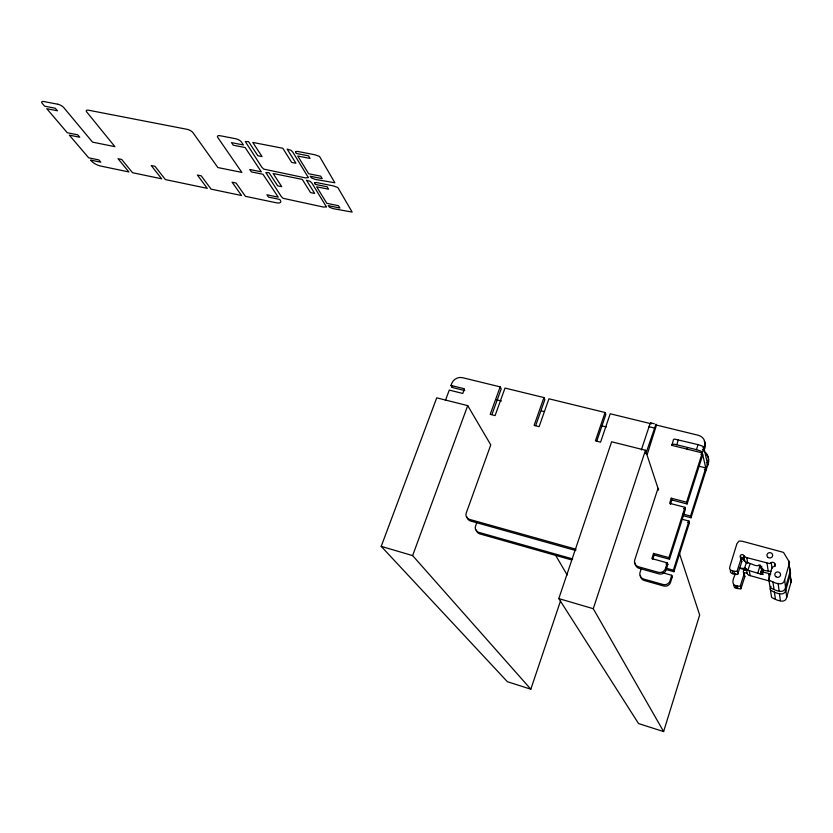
<?xml version="1.0" encoding="UTF-8"?>
<svg xmlns="http://www.w3.org/2000/svg" width="833" height="833" viewBox="0 0 833 833"><rect width="100%" height="100%" fill="white"/><g stroke="black" fill="none" stroke-linecap="round" stroke-linejoin="round"><path stroke-width="1.25" d="M733.758 585.099L734.467 587.619L740.443 589.014A1.604 1.52 3.9 0 0 740.943 588.754L744.806 576.634L744.213 573.718A2.364 2.228 2.7 0 0 743.879 572.927L743.713 572.677A5.446 5.133 2.9 0 1 743.546 572.427L743.494 572.333A1.833 1.728 2.7 0 1 745.629 569.907L745.254 568.012A3.54 0.864 17.1 0 0 744.65 568.064L746.483 562.056M730.458 570.043C729.083 573.822 734.591 574.489 737.247 574.437A1.656 1.562 2 0 0 737.767 574.166L741.766 561.681L741.131 558.579L737.101 571.136A1.666 1.572 1.6 0 1 736.591 571.407C733.758 571.521 728 570.595 729.875 566.596L736.924 543.637L739.09 541.044L742.38 541.263L782.958 552.237A3.342 3.113 4.4 0 1 783.759 552.82L789.361 562.077A3.353 3.124 5.5 0 1 789.486 563.025L784.655 579.872C783.093 587.203 773.711 582.559 769.328 580.216A2.541 2.384 5.9 0 1 768.849 579.414L771.889 567.7A2.405 2.249 5.1 0 1 772.68 567.106L773.17 566.909A11.443 10.694 3.6 0 0 773.555 566.763L773.68 566.711A2.499 2.343 4.6 0 0 774.711 563.483A2.499 2.343 4.6 0 0 771.223 562.608L770.046 563.327A2.27 2.124 4 0 1 769.275 563.504L745.743 557.35L743.692 555.444A1.885 1.77 1 0 0 741.162 554.809A1.885 1.77 1 0 0 740.391 557.162L741.089 560.359A5.592 5.248 1.5 0 0 741.255 560.619L741.432 560.88A2.416 2.28 1.2 0 1 741.776 561.681M770.931 586.297L770.233 588.639L771.493 596.845A2.447 2.312 8 0 0 771.962 597.625C776.169 599.895 785.207 604.414 786.706 597.334L791.35 581.08A3.228 3.02 7.4 0 0 791.225 580.164L790.704 579.05M768.682 578.456L770.004 587.005A2.499 2.353 6.8 0 0 770.483 587.796C774.784 590.118 784.009 594.7 785.55 587.484L790.298 570.886A3.301 3.082 6.3 0 0 790.173 569.959L789.268 566.346M770.233 588.639L770.39 589.587A2.489 2.343 7.1 0 0 770.869 590.368C775.148 592.68 784.322 597.251 785.852 590.066L790.569 573.552A3.28 3.061 6.6 0 0 790.444 572.625L789.923 571.511M761.883 568.793L760.342 573.958L763.143 574.52L761.456 573.281L761.175 571.917L762.768 572.011L763.455 569.71M762.559 573.947L762.82 573.083M747.014 562.816C749.815 562.171 756.853 567.835 759.217 564.889M757.832 572.979L760.248 564.961M770.931 571.24A2.228 2.093 4.8 0 1 770.41 571.334C767.151 571.188 757.489 569.647 761.695 566.201M761.185 572.021L762.226 568.575M761.341 572.958L762.726 568.356M735.758 573.437C731.947 580.372 730.853 586.713 739.819 586.172A1.614 1.531 3.5 0 0 740.318 585.901L744.213 573.718M750.023 564.087L747.805 570.188A2.634 2.228 7.5 0 1 746.576 569.126L746.378 568.741M740.62 557.09L743.223 557.787L743.619 559.776A3.613 0.906 17.1 0 1 742.911 559.36L743.661 556.913M658.601 490.137L645.492 450.268L611.62 441.761L558.818 598.583L638.557 723.575L663.62 731.572L699.668 614.993L679.457 553.529M662.36 572.667L671.762 575.301L669.992 580.893A5.56 5.321 -7.5 0 1 663.047 584.506L643.649 579.018A5.519 5.279 -11.3 0 1 640.025 572.448L641.462 568.023M666.421 569.626L673.918 571.719L673.376 570.199L688.953 521.062L681.467 519.074M682.623 515.533L691.015 517.751L690.536 516.064L705.79 467.927L698.356 466.053M671.762 575.301L672.304 576.8L670.544 582.382A5.539 5.3 -7.3 0 1 663.62 585.984L644.284 580.507A5.498 5.269 -11.1 0 1 640.431 575.405M673.918 571.719L689.432 522.728L688.953 521.062M691.015 517.751L708.414 462.784A9.08 8.361 -9.1 0 0 706.623 455.016M705.239 470.989L706.259 469.979L702.292 452.923L671.96 445.395L671.919 444.343L674.813 444.312L696.44 449.653L698.044 444.635L702.844 446.29L703.823 447.675L707.811 465.095L706.78 466.116M653.53 553.393L654.155 555.007L669.503 559.245L668.941 557.641L653.53 553.393L651.864 558.589L667.275 562.869L665.452 568.595A5.706 5.446 -9.1 0 1 658.32 572.313L638.422 566.732A5.664 5.404 -12.8 0 1 634.725 560.026L658.008 488.336M668.941 557.641L684.965 507.318L669.649 503.288L671.283 498.207L686.59 502.205L687.1 503.975L671.835 499.977L671.283 498.207M686.59 502.205L704.562 445.77A9.35 8.569 -10.1 0 0 698.262 435.274L656.498 425.069L655.967 424.164L645.825 453.673M667.275 562.869L667.847 564.451L666.025 570.168A5.685 5.425 -8.9 0 1 658.924 573.875L639.088 568.304A5.644 5.383 -12.6 0 1 635.142 563.098M669.503 559.245L685.476 509.078L684.965 507.318M687.1 503.975L702.74 454.839L700.834 454.37M687.464 447.894L687.163 449.508M652.801 559.214L654.155 555.007M670.409 504.423L671.835 499.977M671.96 445.395L673.46 439.543L674.459 439.064L698.044 444.635M676.75 444.77L678.364 439.782M647.21 454.454L656.498 425.069M641.348 449.903L649.802 424.434L650.583 422.945L651.177 423.539M663.62 731.572L593.263 608.704L645.492 450.268M575.999 549.228L469.416 519.355A5.383 4.998 -34.9 0 1 466.251 513.024L490.772 444.895L467.709 405.619L436.731 397.841L381.212 546.365L507.38 681.717L530.829 689.203L560.63 600.603M464.804 390.573L452.184 387.46L450.997 385.45L451.736 383.461A8.674 7.736 -30.3 0 1 462.523 377.682L500.164 386.876L490.21 414.355L495.083 415.584L505.017 388.063L543.939 397.57L534.12 425.413L539.097 426.673L548.916 398.788L605.07 412.502L595.428 440.865L600.572 442.167L610.204 413.762L651.25 423.789M596.813 441.001L605.82 414.501L605.07 412.502M535.692 425.611L544.865 399.58L543.939 397.57M477.059 521.906L475.549 526.123A5.248 4.894 -34.9 0 0 478.663 532.318L572.656 558.922M491.918 414.584L501.216 388.896L500.164 386.876M530.829 689.203L412.627 555.601L467.709 405.619M445.395 400.486L449.268 390.094L462.773 393.447L464.491 388.782L450.997 385.45M452.184 387.46L452.6 386.335M761.872 567.002L758.988 565.763M744.39 568.158L744.15 568.221A10.131 2.489 17.3 0 1 741.287 568.283L739.277 568.023M770.806 573.989L762.768 572.011M650.708 422.883L654.322 423.768M649.022 426.715L654.28 428.006M702.927 447.685L703.885 447.915M702.427 449.383L704.322 449.851L705.01 447.717A9.319 8.549 -10 0 0 704.26 441.198M496.822 399.84L501.445 400.985M541.617 410.94L544.001 411.533M601.665 425.819L606.278 426.965M696.44 449.653L700.907 451.101L702.292 452.923M706.405 462.804L707.342 463.033L707.998 460.941A9.111 8.392 -9.2 0 0 704.145 451.559M706.832 464.637L707.758 464.866M646.033 453.61L647.022 453.86M704.354 469.281L706.207 469.75M683.56 508.567L685.476 509.078M683.06 514.086L690.536 516.064M687.569 522.229L689.432 522.728M748.409 570.397L760.342 573.958M739.537 568.241L745.629 569.907M769.734 581.101L748.555 575.187L747.274 573.614L746.285 568.585M665.921 563.92L667.847 564.451M665.859 568.106L673.376 570.199M671.367 576.54L672.304 576.8M575.718 550.519L470.603 521.01A5.373 4.988 -34.9 0 1 467.178 517.116M571.271 559.818L479.787 533.891A5.237 4.883 -34.9 0 1 476.434 530.08M381.212 546.365L412.627 555.601M558.818 598.583L593.263 608.704M742.911 559.36L742.265 558.881A10.267 2.561 17.2 0 0 740.797 557.995M740.443 557.246L740.683 557.6A3.124 2.936 0.9 0 1 741.172 558.568M555.319 554.788L567.169 574.978M744.848 560.942L745.056 561.39A2.655 2.603 20.6 0 0 746.295 562.65M732.259 570.678L732.946 573.708M735.622 585.453L736.268 588.296M733.935 571.136L734.612 574.166M737.247 585.901L737.892 588.744M737.392 570.855L738.048 573.885M740.599 585.63L741.214 588.483M743.494 572.333L744.369 575.676A3.009 2.843 3 0 1 744.848 576.623M743.692 555.444L744.744 560.755M746.732 557.621L747.763 563.014M749.221 570.615L750.2 575.728M767.026 563.118L768.203 570.949M768.599 573.604L769.359 578.602M772.93 581.861L774.024 589.42M774.388 591.992L775.429 599.219M771.223 562.608L772.056 568.512M774.711 563.483L775.106 566.45M778.074 583.277L779.074 590.826M779.417 593.388L780.375 600.603M784.655 579.872L785.55 587.484M785.852 590.066L786.706 597.334M789.195 564.503L790.007 572.333M790.288 574.999L791.069 582.496M788.684 560.713L789.038 564.097M790.048 573.802L790.579 578.831M740.964 558.849A1.874 1.76 1.3 0 1 743.223 557.787M743.65 560.317A1.989 0.802 43 0 1 744.41 560.953M745.275 568.189A1.947 1.229 60.9 0 1 746.129 568.814M743.911 574.312A1.822 1.718 3.1 0 1 747.274 573.614M295.486 151.773L296.173 153.428L308.512 155.833L310.063 158.426L297.766 156.021L308.647 173.753L320.736 176.159L322.225 178.637L310.168 176.221L311.532 177.939L315.384 179.428L334.887 182.791L319.528 156.448L314.989 154.782L297.36 151.387L295.486 151.773M308.314 177.544L305.482 177.898L263.759 169.12L261.864 167.277L245.298 141.558L248.536 141.61L257.855 155.74L262.041 156.562L252.784 142.433L282.814 148.253L291.665 162.414L295.934 163.258L287.135 149.097L290.967 150.273L292.883 152.22L308.314 177.544M314.541 182.833L315.166 184.374L327.13 186.79L328.577 189.206L316.644 186.79L326.796 203.314L338.521 205.73L339.916 208.042L328.212 205.616L329.493 207.219L333.221 208.656L352.151 212.082L337.854 187.54L333.471 185.936L316.384 182.521L314.541 182.833M326.359 206.803L323.589 207.084L283.085 198.306L281.294 196.567L265.852 172.587L269.017 172.691L277.701 185.863L281.773 186.696L273.141 173.524L302.275 179.387L310.522 192.579L314.666 193.423L306.471 180.23L310.178 181.375L311.99 183.208L326.359 206.803M57.758 104.229L43.826 101.532A4.831 1.676 27.3 0 0 42.233 103.365L44.618 106.166L55.301 108.248L57.446 110.789L46.783 108.707L67.275 132.728L77.719 134.831L79.739 137.226L69.316 135.123L88.673 157.812L98.888 159.926L100.803 162.196L90.599 160.071L91.432 161.04A7.455 2.489 26 0 0 100.585 166.027L128.886 171.952L118.005 158.686L121.701 159.457L132.53 172.712L161.685 178.814L151.21 165.528L154.969 166.308L165.403 179.584L207.271 188.352L197.379 175.045L201.232 175.836L211.082 189.143L241.549 195.516L232.095 182.198L236.031 183.01L245.433 196.328L276.296 202.783A7.653 2.811 23.9 0 0 280.388 200.399L279.742 199.431L268.476 197.088L266.935 194.797L278.222 197.14L262.957 174.264L251.41 171.931L249.765 169.505L261.343 171.848L245.121 147.545L233.282 145.223L231.532 142.651L243.413 144.973L241.518 142.131A4.946 1.916 25.1 0 0 235.562 138.715L220.162 135.727A4.936 1.895 25.3 0 0 217.788 137.518L241.862 172.41L217.871 167.548L192.985 132.697A4.915 1.853 25.7 0 0 187.019 129.302L88.548 110.206A4.852 1.728 26.8 0 0 86.757 112.028L114.912 146.67L92.546 142.131L63.714 107.54A4.831 1.687 27.1 0 0 57.758 104.229M768.151 557.475A2.863 2.676 3.5 0 0 772.66 555.559A2.863 2.676 3.5 0 0 768.599 552.862A2.863 2.676 3.5 0 0 768.151 557.475M775.815 576.675A2.884 2.707 6 0 0 780.521 575.155A2.884 2.707 6 0 0 776.71 572.073A2.884 2.707 6 0 0 775.815 576.675"/></g></svg>
